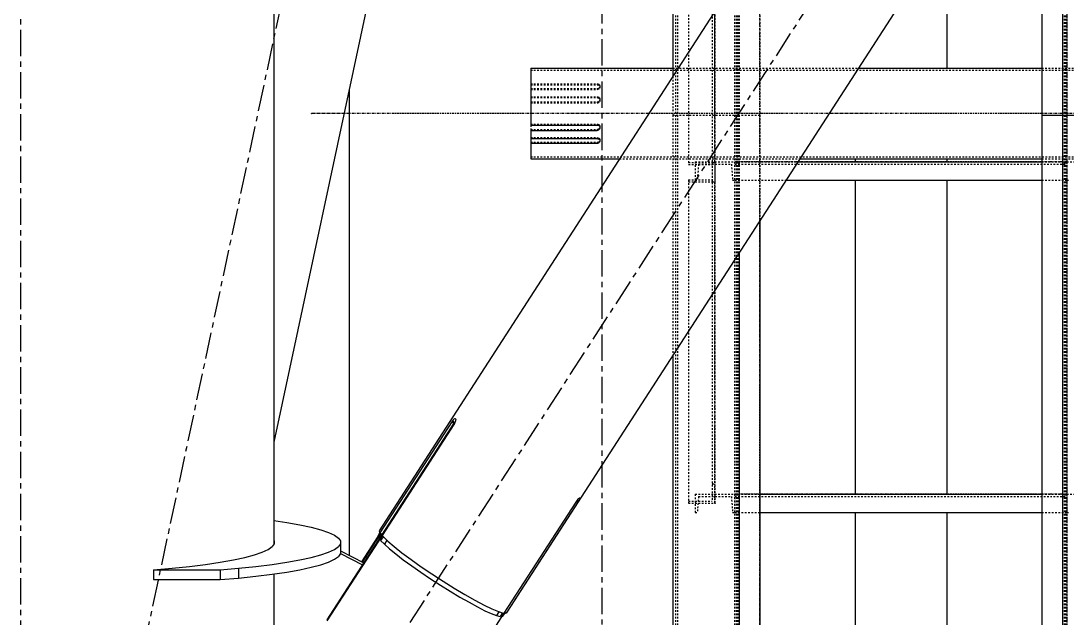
# Model space of a CAD drawing. Header units: millimetres. Extents: x 5143 to 30813, y 232 to 21408.
# Drawn here: x 22900 to 23215.1, y 6082.9 to 6262.7 of the extents above; entities that cross this region are included whole.
import ezdxf

# ---------------------------------------------------------------- set-up
doc = ezdxf.new("R2010")
doc.units = ezdxf.units.MM
doc.header["$LTSCALE"] = 0.25
for name, pattern in [('CENTER', [50.8, 31.75, -6.35, 6.35, -6.35]), ('XKITLINE00', [0]), ('XKITLINE02', [4, 2, -2]), ('XKITLINE03', [6, 3, -1, 1, -1])]:
    doc.linetypes.add(name, pattern=pattern)

msp = doc.modelspace()

# ---------------------------------------------------------------- linework, layer by layer
at = {"color": 3, "linetype": 'XKITLINE02'}
for p, q in [((23097.16, 7919.31), (23097.16, 6234.33)), ((23097.69, 7919.31), (23097.69, 6234.33)), ((23114.92, 7919.31), (23114.93, 6234.33)), ((23115.01, 7919.31), (23115.01, 6234.33)), ((23115.46, 7919.31), (23115.46, 6234.33)), ((23115.86, 7919.31), (23115.86, 6234.33)), ((23116.31, 7919.31), (23116.31, 6234.33)), ((23122.51, 7919.31), (23122.51, 6234.33)), ((23214.14, 7919.31), (23214.14, 6234.33)), ((23214.54, 7919.31), (23214.53, 6234.33)), ((23214.99, 7919.31), (23214.99, 6234.33)), ((23101.01, 6317.52), (23101.01, 6219.49)), ((23108.21, 6316.94), (23108.21, 6214.27)), ((23109.01, 6317.52), (23109.01, 6214.27)), ((23053.51, 6247.88), (23053.51, 6240.3)), ((23053.51, 6247.88), (23276.48, 6247.88)), ((23096.31, 6248.48), (23152.2, 6248.48)), ((23207.49, 6248.48), (23233.68, 6248.48)), ((23096.31, 6246), (23096.31, 6234.33)), ((23053.51, 6243.79), (23073.51, 6243.79)), ((23053.51, 6243.5), (23073.51, 6243.5)), ((23053.51, 6242.39), (23073.51, 6242.39)), ((23053.51, 6242.11), (23073.51, 6242.11)), ((23073.51, 6243.79), (23073.77, 6243.75)), ((23073.51, 6243.79), (23073.51, 6243.5)), ((23073.51, 6243.5), (23073.77, 6243.47)), ((23073.51, 6242.39), (23073.77, 6242.42)), ((23073.51, 6242.39), (23073.51, 6242.11)), ((23073.51, 6242.11), (23073.77, 6242.14)), ((23073.77, 6243.75), (23074.01, 6243.66)), ((23073.77, 6243.47), (23074.01, 6243.38)), ((23073.77, 6242.42), (23074.01, 6242.52)), ((23073.77, 6242.42), (23073.77, 6242.14)), ((23073.77, 6242.14), (23074.01, 6242.24)), ((23074.01, 6243.66), (23074.2, 6243.51)), ((23074.01, 6243.38), (23074.04, 6243.36)), ((23074.01, 6242.52), (23074.2, 6242.68)), ((23074.01, 6242.24), (23074.2, 6242.4)), ((23074.04, 6243.36), (23074.2, 6243.23)), ((23074.2, 6243.51), (23074.32, 6243.31)), ((23074.2, 6243.23), (23074.32, 6243.03)), ((23074.32, 6242.87), (23074.2, 6242.68)), ((23074.32, 6242.59), (23074.2, 6242.4)), ((23074.32, 6243.31), (23074.36, 6243.09)), ((23074.32, 6243.03), (23074.36, 6242.81)), ((23074.33, 6242.95), (23074.32, 6242.87)), ((23074.36, 6242.81), (23074.32, 6242.59)), ((23074.36, 6243.09), (23074.33, 6242.95)), ((23074.36, 6243.09), (23074.36, 6242.81)), ((23053.51, 6239.91), (23073.51, 6239.91)), ((23053.51, 6239.63), (23073.51, 6239.63)), ((23053.51, 6239.58), (23053.51, 6237.38)), ((23053.51, 6238.31), (23073.51, 6238.31)), ((23073.51, 6239.91), (23073.77, 6239.87)), ((23073.51, 6239.91), (23073.51, 6239.63)), ((23073.51, 6239.63), (23073.77, 6239.59)), ((23073.51, 6238.31), (23073.77, 6238.38)), ((23073.51, 6238.31), (23073.51, 6238.02)), ((23073.77, 6239.87), (23074.01, 6239.76)), ((23073.77, 6239.87), (23073.77, 6239.59)), ((23073.77, 6239.59), (23074.01, 6239.48)), ((23073.77, 6238.38), (23074.01, 6238.47)), ((23073.77, 6238.06), (23074.01, 6238.19)), ((23074.01, 6239.76), (23074.2, 6239.58)), ((23074.01, 6239.48), (23074.2, 6239.3)), ((23074.01, 6238.47), (23074.2, 6238.65)), ((23074.04, 6238.22), (23074.01, 6238.19)), ((23074.04, 6238.22), (23074.2, 6238.37)), ((23074.2, 6239.58), (23074.32, 6239.36)), ((23074.2, 6239.3), (23074.32, 6239.08)), ((23074.32, 6238.87), (23074.2, 6238.65)), ((23074.32, 6238.59), (23074.2, 6238.37)), ((23074.32, 6239.36), (23074.36, 6239.11)), ((23074.36, 6239.11), (23074.32, 6238.87)), ((23074.32, 6239.08), (23074.36, 6238.83)), ((23074.36, 6238.83), (23074.32, 6238.59)), ((23074.36, 6239.11), (23074.36, 6238.83)), ((23053.51, 6238.02), (23073.51, 6238.02)), ((23073.51, 6238.02), (23073.77, 6238.06)), ((23096.31, 6234.33), (23116.31, 6234.33)), ((23096.31, 6234.33), (23116.31, 6234.33)), ((23096.31, 6234.33), (23096.31, 6162.01)), ((23097.16, 6234.33), (23097.16, 6075.83)), ((23097.69, 6234.33), (23097.69, 6075.29)), ((23114.93, 6234.33), (23114.93, 6058.06)), ((23115.01, 6234.33), (23122.51, 6234.33)), ((23115.01, 6234.33), (23115.01, 5549.66)), ((23115.01, 6234.33), (23115.01, 6056.67)), ((23115.01, 6234.33), (23122.51, 6234.33)), ((23115.46, 6234.33), (23115.46, 6057.52)), ((23115.86, 6234.33), (23115.86, 5549.66)), ((23116.31, 6234.33), (23116.31, 6192.95)), ((23122.51, 6234.33), (23122.51, 5549.66)), ((23122.51, 6234.33), (23122.51, 6202.55)), ((23207.49, 6234.33), (23214.99, 6234.33)), ((23207.49, 6234.33), (23214.99, 6234.33)), ((23207.49, 6234.33), (23207.49, 5611.72)), ((23214.14, 6234.33), (23214.14, 5549.66)), ((23214.54, 6234.33), (23214.54, 5550.5)), ((23214.99, 6234.33), (23214.99, 5549.66)), ((23214.99, 6234.33), (23214.99, 5550.5)), ((23053.51, 6231.67), (23073.51, 6231.67)), ((23053.51, 6231.37), (23053.51, 6230.05)), ((23053.51, 6230.05), (23073.51, 6230.05)), ((23073.51, 6231.67), (23073.77, 6231.63)), ((23073.51, 6231.67), (23073.51, 6231.37)), ((23073.51, 6230.05), (23073.51, 6230.05)), ((23073.77, 6231.63), (23074.01, 6231.5)), ((23074.01, 6231.5), (23074.04, 6231.46)), ((23074.04, 6231.46), (23074.2, 6231.32)), ((23074.2, 6231.32), (23074.32, 6231.1)), ((23074.32, 6231.1), (23074.36, 6230.85)), ((23074.36, 6230.85), (23074.34, 6230.71)), ((23074.36, 6230.85), (23074.36, 6230.57)), ((23053.51, 6227.58), (23073.51, 6227.58)), ((23053.51, 6227.3), (23053.51, 6226.47)), ((23053.51, 6227.09), (23053.51, 6221.8)), ((23053.51, 6226.47), (23053.51, 6225.89)), ((23053.51, 6226.19), (23073.51, 6226.19)), ((23073.51, 6227.58), (23073.77, 6227.54)), ((23073.51, 6227.58), (23073.51, 6227.3)), ((23073.51, 6226.19), (23073.53, 6226.19)), ((23073.77, 6227.54), (23074.01, 6227.44)), ((23073.77, 6227.54), (23073.77, 6227.26)), ((23074.01, 6227.44), (23074.2, 6227.29)), ((23074.2, 6227.29), (23074.32, 6227.09)), ((23074.32, 6227.09), (23074.36, 6226.87)), ((23074.36, 6226.87), (23074.33, 6226.73)), ((23074.36, 6226.87), (23074.36, 6226.59)), ((23053.51, 6224.24), (23053.51, 6222.33)), ((23053.51, 6222.24), (23053.51, 6221.6)), ((23053.51, 6221.8), (23276.48, 6221.8)), ((23053.51, 6221.6), (23053.51, 6221.43)), ((23080.28, 6221.2), (23134.57, 6221.2)), ((23101.01, 6220.07), (23109.01, 6220.07)), ((23101.01, 6219.49), (23108.21, 6219.49)), ((23103.01, 6220.27), (23103.01, 6214.77)), ((23103.01, 6220.27), (23115.01, 6220.27)), ((23103.01, 6220.27), (23103.01, 6214.77)), ((23104.07, 6219.57), (23103.69, 6214.77)), ((23104.07, 6219.57), (23103.69, 6214.77)), ((23104.07, 6219.57), (23113.94, 6219.57)), ((23108.21, 6220.09), (23108.21, 6118.11)), ((23108.21, 6220.09), (23109.01, 6220.09)), ((23109.01, 6220.09), (23109.01, 6117.52)), ((23113.94, 6219.57), (23114.33, 6214.77)), ((23113.94, 6219.57), (23114.33, 6214.77)), ((23115.01, 6220.27), (23115.01, 6214.77)), ((23115.01, 6220.27), (23133.97, 6220.27)), ((23115.01, 6220.27), (23115.01, 6214.77)), ((23115.01, 6220.27), (23115.01, 6214.77)), ((23115.01, 6219.57), (23214.99, 6219.57)), ((23207.49, 6221.2), (23233.69, 6221.2)), ((23207.49, 6220.27), (23214.99, 6220.27)), ((23214.99, 6220.27), (23214.99, 6214.77)), ((23214.99, 6220.27), (23214.99, 6214.77)), ((23214.99, 6220.27), (23226.99, 6220.27)), ((23214.99, 6220.27), (23214.99, 6214.77)), ((23101.01, 6214.84), (23101.01, 6117.52)), ((23101.01, 6214.84), (23108.21, 6214.84)), ((23101.01, 6214.26), (23109.01, 6214.26)), ((23103.01, 6214.77), (23103.69, 6214.77)), ((23108.21, 6214.27), (23109.01, 6214.27)), ((23114.33, 6214.77), (23115.01, 6214.77)), ((23115.01, 6214.77), (23130.41, 6214.77)), ((23207.49, 6214.77), (23214.99, 6214.77)), ((23214.99, 6214.77), (23215.67, 6214.77)), ((23108.21, 6123.35), (23109.01, 6123.35)), ((23103.01, 6120.27), (23103.01, 6114.77)), ((23103.01, 6120.27), (23115.01, 6120.27)), ((23103.01, 6120.27), (23103.01, 6114.77)), ((23104.07, 6119.57), (23103.69, 6114.77)), ((23104.07, 6119.57), (23103.69, 6114.77)), ((23104.07, 6119.57), (23113.94, 6119.57)), ((23113.94, 6119.57), (23114.33, 6114.77)), ((23113.94, 6119.57), (23114.33, 6114.77)), ((23115.01, 6120.27), (23115.01, 6114.77)), ((23115.01, 6120.27), (23122.51, 6120.27)), ((23115.01, 6120.27), (23115.01, 6114.77)), ((23115.01, 6120.27), (23115.01, 6114.77)), ((23115.01, 6119.57), (23214.99, 6119.57)), ((23207.49, 6120.27), (23214.99, 6120.27)), ((23214.99, 6120.27), (23214.99, 6114.77)), ((23214.99, 6120.27), (23214.99, 6114.77)), ((23214.99, 6120.27), (23226.99, 6120.27)), ((23214.99, 6120.27), (23214.99, 6114.77)), ((23101.01, 6118.11), (23108.21, 6118.11)), ((23101.01, 6117.52), (23109.01, 6117.52)), ((23103.01, 6114.77), (23103.69, 6114.77)), ((23114.33, 6114.77), (23115.01, 6114.77)), ((23115.01, 6114.77), (23122.51, 6114.77)), ((23207.49, 6114.77), (23214.99, 6114.77)), ((23214.99, 6114.77), (23215.67, 6114.77))]:
    msp.add_line(p, q, dxfattribs=at)
at = {"color": 1, "linetype": 'XKITLINE03'}
for p, q in [((23109.01, 6234.33), (23109.01, 7919.31)), ((23122.51, 6234.33), (23122.51, 7919.31)), ((23214.99, 7919.31), (23214.99, 6234.33)), ((23109.01, 6220.07), (23109.01, 6317.52)), ((23342.5, 6234.84), (22987.5, 6234.84)), ((23122.51, 5549.66), (23122.51, 6234.33)), ((23214.99, 6234.33), (23214.99, 5549.66)), ((23214.99, 6220.27), (23115.01, 6220.27)), ((23115.01, 6220.27), (23115.01, 6220.27)), ((23214.99, 6220.27), (23214.99, 6220.27)), ((23109.01, 6117.52), (23109.01, 6214.26)), ((23214.99, 6120.27), (23115.01, 6120.27)), ((23115.01, 6120.27), (23115.01, 6120.27)), ((23214.99, 6120.27), (23214.99, 6120.27))]:
    msp.add_line(p, q, dxfattribs=at)
at = {"color": 8, "linetype": 'CENTER'}
for p, q in [((22900, 5629.8), (22900, 7286.23)), ((22900, 5900.27), (23075, 6720.27)), ((22900, 5900.27), (23430, 6720.27)), ((23075, 4763.35), (23075, 6431.43))]:
    msp.add_line(p, q, dxfattribs=at)
at = {"color": 7, "linetype": 'XKITLINE00'}
for p, q in [((23096.31, 6697.45), (23096.31, 6246)), ((23213.68, 6343.61), (23213.68, 6234.33)), ((23207.49, 6334.02), (23207.49, 6234.33)), ((23053.51, 6248.48), (23053.51, 6237.38)), ((23053.51, 6248.48), (23096.31, 6248.48)), ((23152.2, 6248.48), (23207.49, 6248.48)), ((23053.51, 6237.38), (23053.51, 6231.37)), ((23207.49, 6234.33), (23213.68, 6234.33)), ((23207.49, 6234.33), (23213.68, 6234.33)), ((23207.49, 6234.33), (23207.49, 5923.1)), ((23213.68, 6234.33), (23233.68, 6234.33)), ((23213.69, 6234.33), (23233.69, 6234.33)), ((23213.69, 6234.33), (23213.69, 5923.1)), ((23053.51, 6231.37), (23073.51, 6231.37)), ((23053.51, 6230.05), (23053.51, 6227.3)), ((23053.51, 6229.77), (23073.51, 6229.77)), ((23073.51, 6231.37), (23073.77, 6231.31)), ((23073.51, 6230.05), (23073.77, 6230.09)), ((23073.51, 6230.05), (23073.51, 6229.77)), ((23073.51, 6229.77), (23073.77, 6229.81)), ((23073.77, 6231.31), (23074.01, 6231.21)), ((23073.77, 6230.09), (23074.01, 6230.21)), ((23073.77, 6230.09), (23073.77, 6229.81)), ((23073.77, 6229.81), (23074.01, 6229.93)), ((23074.01, 6231.21), (23074.2, 6231.04)), ((23074.01, 6230.21), (23074.2, 6230.38)), ((23074.01, 6229.93), (23074.2, 6230.1)), ((23074.2, 6231.04), (23074.32, 6230.82)), ((23074.32, 6230.61), (23074.2, 6230.38)), ((23074.32, 6230.32), (23074.2, 6230.1)), ((23074.32, 6230.82), (23074.36, 6230.57)), ((23074.34, 6230.71), (23074.32, 6230.61)), ((23074.36, 6230.57), (23074.32, 6230.32)), ((23053.51, 6227.3), (23073.51, 6227.3)), ((23053.51, 6226.07), (23053.51, 6221.43)), ((23053.51, 6225.89), (23073.51, 6225.89)), ((23073.51, 6227.3), (23073.77, 6227.26)), ((23073.51, 6226.19), (23073.51, 6225.89)), ((23073.51, 6225.89), (23073.77, 6225.94)), ((23073.53, 6226.19), (23073.77, 6226.22)), ((23073.77, 6227.26), (23074.01, 6227.16)), ((23073.77, 6226.22), (23074.01, 6226.3)), ((23073.77, 6225.94), (23074.01, 6226.02)), ((23074.01, 6227.16), (23074.2, 6227.01)), ((23074.01, 6226.3), (23074.04, 6226.33)), ((23074.01, 6226.02), (23074.2, 6226.18)), ((23074.04, 6226.33), (23074.2, 6226.46)), ((23074.2, 6227.01), (23074.32, 6226.81)), ((23074.32, 6226.65), (23074.2, 6226.46)), ((23074.32, 6226.37), (23074.2, 6226.18)), ((23074.32, 6226.81), (23074.36, 6226.59)), ((23074.33, 6226.73), (23074.32, 6226.65)), ((23074.36, 6226.59), (23074.32, 6226.37)), ((23053.51, 6221.43), (23053.51, 6221.2)), ((23053.51, 6221.2), (23080.28, 6221.2)), ((23133.97, 6220.27), (23207.49, 6220.27)), ((23134.57, 6221.2), (23207.49, 6221.2)), ((23130.41, 6214.77), (23207.49, 6214.77)), ((23122.51, 6202.55), (23122.51, 5923.1)), ((23116.31, 6192.95), (23116.31, 6056.67)), ((23096.31, 6162.01), (23096.31, 6076.68)), ((23122.51, 6120.27), (23207.49, 6120.27)), ((23122.51, 6114.77), (23207.49, 6114.77))]:
    msp.add_line(p, q, dxfattribs=at)
at = {"color": 8, "linetype": 'XKITLINE00'}
for p, q in [((22976.2, 6677.02), (22976.2, 6105.29)), ((23283.64, 6535.83), (23007.88, 6109.19)), ((23322.11, 6511.36), (23046.35, 6084.72)), ((23010.92, 6298.59), (22976.2, 6135.9)), ((23178.8, 6289.63), (23178.8, 6248.48)), ((22998.8, 6241.8), (22998.8, 6101.84)), ((23151.2, 6221.2), (23151.2, 6220.27)), ((23178.8, 6221.2), (23178.8, 6220.27)), ((23151.2, 6214.77), (23151.2, 6120.27)), ((23178.8, 6214.77), (23178.8, 6120.27)), ((23030.35, 6141.58), (22992.14, 6082.46)), ((23029.72, 6142), (23008.13, 6108.6)), ((23030.35, 6141.35), (23008.77, 6107.95)), ((23030.36, 6141.18), (23008.77, 6107.78)), ((23029.93, 6142.31), (23029.72, 6142)), ((23029.72, 6142), (23030.53, 6141.48)), ((23030.14, 6142.58), (23029.93, 6142.31)), ((23029.93, 6142.31), (23030.7, 6141.82)), ((23030.32, 6142.81), (23030.14, 6142.58)), ((23030.41, 6142.91), (23030.32, 6142.81)), ((23030.35, 6141.58), (23030.35, 6141.35)), ((23030.35, 6141.58), (23030.53, 6141.47)), ((23030.35, 6141.35), (23030.42, 6141.29)), ((23030.55, 6141.52), (23030.36, 6141.18)), ((23030.41, 6142.91), (23030.5, 6142.96)), ((23030.5, 6142.96), (23030.67, 6143.02)), ((23030.72, 6141.86), (23030.55, 6141.52)), ((23030.67, 6143.02), (23030.81, 6143)), ((23030.84, 6142.18), (23030.72, 6141.86)), ((23030.81, 6143), (23030.9, 6142.89)), ((23030.91, 6142.47), (23030.84, 6142.18)), ((23030.9, 6142.89), (23030.93, 6142.71)), ((23030.93, 6142.71), (23030.91, 6142.47)), ((23067.5, 6118.47), (23067.27, 6118.17)), ((23067.48, 6118.43), (23067.89, 6118.17)), ((23067.72, 6118.73), (23067.5, 6118.47)), ((23067.92, 6118.94), (23067.72, 6118.73)), ((23068.08, 6118.46), (23067.9, 6118.17)), ((23067.92, 6118.94), (23068.1, 6119.08)), ((23068.24, 6118.7), (23068.08, 6118.46)), ((23068.1, 6119.08), (23068.23, 6119.15)), ((23068.23, 6119.15), (23068.32, 6119.14)), ((23068.3, 6118.81), (23068.24, 6118.7)), ((23068.33, 6118.91), (23068.3, 6118.81)), ((23068.32, 6119.14), (23068.35, 6119.06)), ((23068.35, 6119.06), (23068.33, 6118.91)), ((23067.06, 6117.85), (23045.47, 6084.45)), ((23067.69, 6117.85), (23046.1, 6084.45)), ((23067.27, 6118.17), (23067.06, 6117.85)), ((23067.25, 6118.13), (23067.68, 6117.86)), ((23067.9, 6118.17), (23067.69, 6117.85)), ((22976.2, 6112.31), (22980.04, 6111.74)), ((23151.2, 6114.77), (23151.2, 6020.27)), ((23178.8, 6114.77), (23178.8, 6020.27)), ((22980.04, 6111.74), (22983.97, 6111.04)), ((22983.97, 6111.04), (22987.4, 6110.3)), ((22987.4, 6110.3), (22990.3, 6109.53)), ((22990.3, 6109.53), (22992.65, 6108.72)), ((23007.88, 6109.19), (23008.13, 6108.6)), ((22976.2, 6106.22), (22976.22, 6106.18)), ((22976.22, 6106.18), (22976.22, 6105.32)), ((23008.77, 6107.8), (22992.14, 6082.08)), ((22992.65, 6108.72), (22994.43, 6107.89)), ((22994.43, 6107.89), (22995.62, 6107.04)), ((22995.62, 6107.04), (22996.22, 6106.18)), ((22996.22, 6106.18), (22996.22, 6105.32)), ((23007.52, 6107.53), (23002.6, 6099.91)), ((23007.61, 6107.29), (23002.79, 6099.82)), ((23007.55, 6107.85), (23007.49, 6107.67)), ((23007.49, 6107.67), (23007.55, 6107.42)), ((23008.09, 6108.69), (23007.55, 6107.85)), ((23008.26, 6108.51), (23007.55, 6107.42)), ((23007.55, 6107.42), (23007.71, 6107.1)), ((23008.52, 6108.35), (23007.71, 6107.1)), ((23007.71, 6107.1), (23007.96, 6106.94)), ((23008.13, 6108.6), (23008.77, 6108.19)), ((23009.07, 6107.43), (23008.33, 6106.29)), ((23008.33, 6106.29), (23009.44, 6105.17)), ((23008.52, 6108.35), (23008.77, 6108.19)), ((23008.77, 6107.95), (23008.77, 6107.8)), ((23008.77, 6107.95), (23008.84, 6107.89)), ((23008.77, 6107.78), (23009.04, 6107.46)), ((23009.04, 6107.46), (23010.46, 6106.09)), ((23010.2, 6106.35), (23009.44, 6105.17)), ((23010.46, 6106.09), (23012.38, 6104.46)), ((22970.3, 6101.98), (22972.65, 6102.79)), ((22972.65, 6102.79), (22974.43, 6103.62)), ((22974.43, 6103.62), (22975.62, 6104.47)), ((22976.22, 6105.32), (22975.62, 6104.47)), ((22990.3, 6101.98), (22992.65, 6102.79)), ((22992.65, 6102.79), (22994.43, 6103.62)), ((22994.43, 6103.62), (22995.62, 6104.47)), ((22996.22, 6105.32), (22995.62, 6104.47)), ((22996.22, 6105.32), (22996.22, 6102.35)), ((22996.22, 6103.15), (23003.22, 6099.6)), ((23009.44, 6105.17), (23010.97, 6103.81)), ((23010.97, 6103.81), (23012.89, 6102.25)), ((23012.38, 6104.46), (23014.75, 6102.59)), ((22955.63, 6099.11), (22960.04, 6099.76)), ((22960.04, 6099.76), (22963.97, 6100.46)), ((22963.97, 6100.46), (22967.4, 6101.21)), ((22967.4, 6101.21), (22970.3, 6101.98)), ((22975.63, 6099.11), (22980.04, 6099.76)), ((22980.04, 6099.76), (22983.97, 6100.46)), ((22983.97, 6100.46), (22987.4, 6101.21)), ((22987.4, 6101.21), (22990.3, 6101.98)), ((22990.3, 6099.01), (22992.65, 6099.81)), ((22992.65, 6099.81), (22994.43, 6100.64)), ((22994.43, 6100.64), (22995.62, 6101.49)), ((22996.22, 6102.35), (22995.62, 6101.49)), ((22996.22, 6102.38), (23002.85, 6099.02)), ((23012.89, 6102.25), (23015.14, 6100.52)), ((23014.75, 6102.59), (23017.5, 6100.55)), ((23015.14, 6100.52), (23017.68, 6098.66)), ((23017.5, 6100.55), (23020.54, 6098.41)), ((22939.95, 6097.48), (22945.55, 6097.97)), ((22939.95, 6097.48), (22959.95, 6097.48)), ((22939.95, 6097.48), (22939.95, 6094.51)), ((22945.55, 6097.97), (22950.79, 6098.51)), ((22950.79, 6098.51), (22955.63, 6099.11)), ((22959.95, 6097.48), (22965.55, 6097.97)), ((22959.95, 6097.48), (22959.95, 6094.51)), ((22965.55, 6097.97), (22970.79, 6098.51)), ((22965.55, 6097.97), (22965.55, 6094.99)), ((22970.79, 6098.51), (22975.63, 6099.11)), ((22975.63, 6096.14), (22980.04, 6096.79)), ((22980.04, 6096.79), (22983.97, 6097.49)), ((22983.97, 6097.49), (22987.4, 6098.23)), ((22987.4, 6098.23), (22990.3, 6099.01)), ((23017.68, 6098.66), (23020.43, 6096.74)), ((23020.43, 6096.74), (23023.33, 6094.79)), ((23020.54, 6098.41), (23023.78, 6096.22)), ((22939.95, 6094.51), (22959.95, 6094.51)), ((22959.95, 6094.51), (22965.55, 6094.99)), ((22965.55, 6094.99), (22970.79, 6095.53)), ((22970.79, 6095.53), (22975.63, 6096.14)), ((22976.2, 6096.22), (22976.19, 6003.21)), ((23023.33, 6094.79), (23026.31, 6092.86)), ((23023.78, 6096.22), (23027.12, 6094.05)), ((23027.12, 6094.05), (23030.46, 6091.97)), ((23026.31, 6092.86), (23029.29, 6091)), ((23029.29, 6091), (23032.19, 6089.26)), ((23030.46, 6091.97), (23033.7, 6090.04)), ((23033.7, 6090.04), (23036.74, 6088.32)), ((23032.19, 6089.26), (23034.94, 6087.69)), ((23034.94, 6087.69), (23037.48, 6086.31)), ((23036.74, 6088.32), (23039.48, 6086.87)), ((23045.46, 6084.45), (23028.85, 6058.74)), ((23037.48, 6086.31), (23039.73, 6085.17)), ((23039.48, 6086.87), (23041.85, 6085.72)), ((23039.73, 6085.17), (23041.65, 6084.3)), ((23041.65, 6084.3), (23043.18, 6083.72)), ((23041.85, 6085.72), (23043.78, 6084.91)), ((23043.92, 6084.86), (23043.18, 6083.72)), ((23043.78, 6084.91), (23045.19, 6084.47)), ((23044.99, 6084.53), (23044.28, 6083.43)), ((23045.71, 6084.7), (23044.91, 6083.45)), ((23045.78, 6084.66), (23045.07, 6083.56)), ((23045.19, 6084.47), (23045.47, 6084.45)), ((23045.66, 6084.74), (23046.1, 6084.45)), ((23045.66, 6084.74), (23045.71, 6084.7)), ((23046.35, 6084.72), (23046.1, 6084.45)), ((23043.18, 6083.72), (23044.28, 6083.43)), ((23044.84, 6083.49), (23044.91, 6083.45)), ((23044.91, 6083.45), (23045.07, 6083.56))]:
    msp.add_line(p, q, dxfattribs=at)
at = {"color": 1, "linetype": 'XKITLINE00'}
for centre in [(22987.5, 6234.84), (23109.01, 6234.33), (23122.51, 6234.33), (23122.51, 6234.33), (23214.99, 6234.33), (23214.99, 6234.33), (23109.01, 6220.07), (23115.01, 6220.27), (23115.01, 6220.27), (23214.99, 6220.27), (23214.99, 6220.27), (23109.01, 6214.26), (23115.01, 6120.27), (23115.01, 6120.27), (23214.99, 6120.27), (23214.99, 6120.27), (23109.01, 6117.52)]:
    msp.add_circle(centre, 0.05, dxfattribs=at)

doc.saveas('drawing.dxf')
